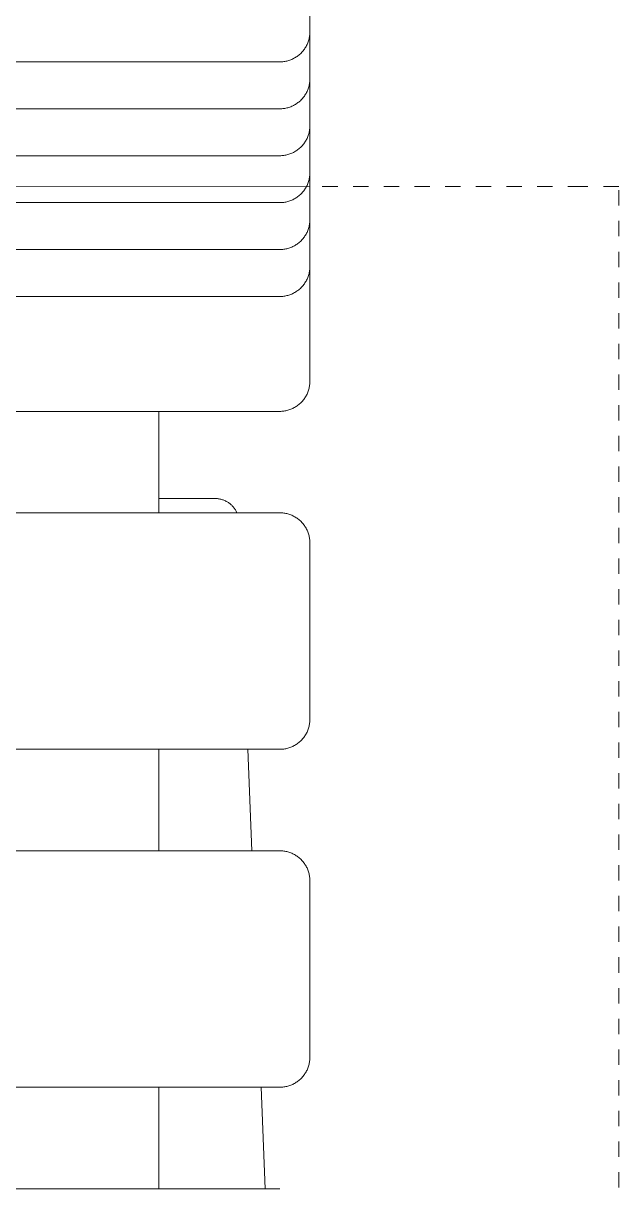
# Model space of a CAD drawing. Header units: inches. Extents: x -6 to 177, y -6 to 113.
# Drawn here: x 23.01 to 26.89, y 13 to 20.59 of the extents above; entities that cross this region are included whole.
import ezdxf

# ---------------------------------------------------------------- set-up
doc = ezdxf.new("R2010")
doc.units = ezdxf.units.IN
doc.linetypes.add('HIDDEN', pattern=[1.905, 1.27, -0.635])
doc.layers.add('ZANO_R', color=7, linetype='Continuous', lineweight=0)
doc.layers.add('ZANO_R_przerywana', color=250, linetype='HIDDEN', lineweight=0)

msp = doc.modelspace()

# ---------------------------------------------------------------- linework, layer by layer
at = {"layer": 'ZANO_R'}
for p, q in [((24.88215, 20.69301), (24.88215, 20.54006)), ((24.88032, 20.51325), (24.87929, 20.50661)), ((24.88112, 20.51992), (24.88032, 20.51325)), ((24.8817, 20.52662), (24.88112, 20.51992)), ((24.88204, 20.53333), (24.8817, 20.52662)), ((24.88215, 20.54006), (24.88204, 20.53333)), ((24.88215, 20.54006), (24.88215, 20.3871)), ((24.85349, 20.43777), (24.8499, 20.43208)), ((24.85689, 20.44357), (24.85349, 20.43777)), ((24.86008, 20.44948), (24.85689, 20.44357)), ((24.86307, 20.4555), (24.86008, 20.44948)), ((24.86586, 20.46162), (24.86307, 20.4555)), ((24.86843, 20.46783), (24.86586, 20.46162)), ((24.87079, 20.47413), (24.86843, 20.46783)), ((24.87293, 20.4805), (24.87079, 20.47413)), ((24.87485, 20.48694), (24.87293, 20.4805)), ((24.87656, 20.49344), (24.87485, 20.48694)), ((24.87804, 20.5), (24.87656, 20.49344)), ((24.87929, 20.50661), (24.87804, 20.5)), ((24.76372, 20.35948), (24.75751, 20.35691)), ((24.76984, 20.36227), (24.76372, 20.35948)), ((24.77586, 20.36526), (24.76984, 20.36227)), ((24.78177, 20.36845), (24.77586, 20.36526)), ((24.78758, 20.37185), (24.78177, 20.36845)), ((24.79326, 20.37544), (24.78758, 20.37185)), ((24.79882, 20.37922), (24.79326, 20.37544)), ((24.80424, 20.38319), (24.79882, 20.37922)), ((24.80953, 20.38734), (24.80424, 20.38319)), ((24.81467, 20.39167), (24.80953, 20.38734)), ((24.81966, 20.39618), (24.81467, 20.39167)), ((24.82449, 20.40085), (24.81966, 20.39618)), ((24.82916, 20.40568), (24.82449, 20.40085)), ((24.83367, 20.41067), (24.82916, 20.40568)), ((24.838, 20.41581), (24.83367, 20.41067)), ((24.84215, 20.4211), (24.838, 20.41581)), ((24.84612, 20.42652), (24.84215, 20.4211)), ((24.8499, 20.43208), (24.84612, 20.42652)), ((24.88215, 20.3871), (24.88215, 20.23415)), ((24.68529, 20.34319), (13.11297, 20.34319)), ((24.69201, 20.3433), (24.68529, 20.34319)), ((24.69872, 20.34364), (24.69201, 20.3433)), ((24.70542, 20.34422), (24.69872, 20.34364)), ((24.71209, 20.34502), (24.70542, 20.34422)), ((24.71874, 20.34605), (24.71209, 20.34502)), ((24.72534, 20.3473), (24.71874, 20.34605)), ((24.7319, 20.34878), (24.72534, 20.3473)), ((24.7384, 20.35049), (24.7319, 20.34878)), ((24.74484, 20.35241), (24.7384, 20.35049)), ((24.75121, 20.35455), (24.74484, 20.35241)), ((24.75751, 20.35691), (24.75121, 20.35455)), ((24.88112, 20.21402), (24.88032, 20.20735)), ((24.8817, 20.22072), (24.88112, 20.21402)), ((24.88204, 20.22743), (24.8817, 20.22072)), ((24.88215, 20.23415), (24.88204, 20.22743)), ((24.88215, 20.23415), (24.88215, 20.0812)), ((24.85349, 20.13186), (24.8499, 20.12618)), ((24.85689, 20.13767), (24.85349, 20.13186)), ((24.86008, 20.14358), (24.85689, 20.13767)), ((24.86307, 20.1496), (24.86008, 20.14358)), ((24.86586, 20.15572), (24.86307, 20.1496)), ((24.86843, 20.16193), (24.86586, 20.15572)), ((24.87079, 20.16823), (24.86843, 20.16193)), ((24.87293, 20.1746), (24.87079, 20.16823)), ((24.87485, 20.18104), (24.87293, 20.1746)), ((24.87656, 20.18754), (24.87485, 20.18104)), ((24.87804, 20.1941), (24.87656, 20.18754)), ((24.87929, 20.2007), (24.87804, 20.1941)), ((24.88032, 20.20735), (24.87929, 20.2007)), ((24.76984, 20.05637), (24.76372, 20.05358)), ((24.77586, 20.05936), (24.76984, 20.05637)), ((24.78177, 20.06255), (24.77586, 20.05936)), ((24.78758, 20.06594), (24.78177, 20.06255)), ((24.79326, 20.06953), (24.78758, 20.06594)), ((24.79882, 20.07332), (24.79326, 20.06953)), ((24.80424, 20.07729), (24.79882, 20.07332)), ((24.80953, 20.08144), (24.80424, 20.07729)), ((24.81467, 20.08577), (24.80953, 20.08144)), ((24.81966, 20.09027), (24.81467, 20.08577)), ((24.82449, 20.09495), (24.81966, 20.09027)), ((24.82916, 20.09978), (24.82449, 20.09495)), ((24.83367, 20.10477), (24.82916, 20.09978)), ((24.838, 20.10991), (24.83367, 20.10477)), ((24.84215, 20.1152), (24.838, 20.10991)), ((24.84612, 20.12062), (24.84215, 20.1152)), ((24.8499, 20.12618), (24.84612, 20.12062)), ((24.88215, 20.0812), (24.88215, 19.92825)), ((24.68529, 20.03728), (13.11297, 20.03728)), ((24.69201, 20.0374), (24.68529, 20.03728)), ((24.69872, 20.03774), (24.69201, 20.0374)), ((24.70542, 20.03832), (24.69872, 20.03774)), ((24.71209, 20.03912), (24.70542, 20.03832)), ((24.71874, 20.04015), (24.71209, 20.03912)), ((24.72534, 20.0414), (24.71874, 20.04015)), ((24.7319, 20.04288), (24.72534, 20.0414)), ((24.7384, 20.04458), (24.7319, 20.04288)), ((24.74484, 20.04651), (24.7384, 20.04458)), ((24.75121, 20.04865), (24.74484, 20.04651)), ((24.75751, 20.05101), (24.75121, 20.04865)), ((24.76372, 20.05358), (24.75751, 20.05101)), ((24.88112, 19.90812), (24.88032, 19.90144)), ((24.8817, 19.91482), (24.88112, 19.90812)), ((24.88204, 19.92153), (24.8817, 19.91482)), ((24.88215, 19.92825), (24.88204, 19.92153)), ((24.88215, 19.92825), (24.88215, 19.7753)), ((24.85689, 19.83176), (24.85349, 19.82596)), ((24.86008, 19.83768), (24.85689, 19.83176)), ((24.86307, 19.8437), (24.86008, 19.83768)), ((24.86586, 19.84982), (24.86307, 19.8437)), ((24.86843, 19.85603), (24.86586, 19.84982)), ((24.87079, 19.86232), (24.86843, 19.85603)), ((24.87293, 19.8687), (24.87079, 19.86232)), ((24.87485, 19.87514), (24.87293, 19.8687)), ((24.87656, 19.88164), (24.87485, 19.87514)), ((24.87804, 19.8882), (24.87656, 19.88164)), ((24.87929, 19.8948), (24.87804, 19.8882)), ((24.88032, 19.90144), (24.87929, 19.8948)), ((24.77586, 19.75345), (24.76984, 19.75046)), ((24.78177, 19.75665), (24.77586, 19.75345)), ((24.78758, 19.76004), (24.78177, 19.75665)), ((24.79326, 19.76363), (24.78758, 19.76004)), ((24.79882, 19.76741), (24.79326, 19.76363)), ((24.80424, 19.77138), (24.79882, 19.76741)), ((24.80953, 19.77554), (24.80424, 19.77138)), ((24.81467, 19.77987), (24.80953, 19.77554)), ((24.81966, 19.78437), (24.81467, 19.77987)), ((24.82449, 19.78904), (24.81966, 19.78437)), ((24.82916, 19.79388), (24.82449, 19.78904)), ((24.83367, 19.79887), (24.82916, 19.79388)), ((24.838, 19.80401), (24.83367, 19.79887)), ((24.84215, 19.8093), (24.838, 19.80401)), ((24.84612, 19.81472), (24.84215, 19.8093)), ((24.8499, 19.82028), (24.84612, 19.81472)), ((24.85349, 19.82596), (24.8499, 19.82028)), ((24.88215, 19.7753), (24.88215, 19.62235)), ((24.68529, 19.73138), (13.11297, 19.73138)), ((24.69201, 19.7315), (24.68529, 19.73138)), ((24.69872, 19.73184), (24.69201, 19.7315)), ((24.70542, 19.73241), (24.69872, 19.73184)), ((24.71209, 19.73322), (24.70542, 19.73241)), ((24.71874, 19.73424), (24.71209, 19.73322)), ((24.72534, 19.7355), (24.71874, 19.73424)), ((24.7319, 19.73698), (24.72534, 19.7355)), ((24.7384, 19.73868), (24.7319, 19.73698)), ((24.74484, 19.74061), (24.7384, 19.73868)), ((24.75121, 19.74275), (24.74484, 19.74061)), ((24.75751, 19.74511), (24.75121, 19.74275)), ((24.76372, 19.74768), (24.75751, 19.74511)), ((24.76984, 19.75046), (24.76372, 19.74768)), ((24.88112, 19.60222), (24.88032, 19.59554)), ((24.8817, 19.60891), (24.88112, 19.60222)), ((24.88204, 19.61563), (24.8817, 19.60891)), ((24.88215, 19.62235), (24.88204, 19.61563)), ((24.88215, 19.62235), (24.88215, 19.4694)), ((24.88215, 19.52987), (1.34378, 19.52244)), ((24.85689, 19.52586), (24.85349, 19.52006)), ((24.86008, 19.53178), (24.85689, 19.52586)), ((24.86307, 19.5378), (24.86008, 19.53178)), ((24.86586, 19.54392), (24.86307, 19.5378)), ((24.86843, 19.55013), (24.86586, 19.54392)), ((24.87079, 19.55642), (24.86843, 19.55013)), ((24.87293, 19.56279), (24.87079, 19.55642)), ((24.87485, 19.56923), (24.87293, 19.56279)), ((24.87656, 19.57574), (24.87485, 19.56923)), ((24.87804, 19.58229), (24.87656, 19.57574)), ((24.87929, 19.5889), (24.87804, 19.58229)), ((24.88032, 19.59554), (24.87929, 19.5889)), ((24.78177, 19.45075), (24.77586, 19.44755)), ((24.78758, 19.45414), (24.78177, 19.45075)), ((24.79326, 19.45773), (24.78758, 19.45414)), ((24.79882, 19.46151), (24.79326, 19.45773)), ((24.80424, 19.46548), (24.79882, 19.46151)), ((24.80953, 19.46964), (24.80424, 19.46548)), ((24.81467, 19.47397), (24.80953, 19.46964)), ((24.81966, 19.47847), (24.81467, 19.47397)), ((24.82449, 19.48314), (24.81966, 19.47847)), ((24.82916, 19.48798), (24.82449, 19.48314)), ((24.83367, 19.49297), (24.82916, 19.48798)), ((24.838, 19.49811), (24.83367, 19.49297)), ((24.84215, 19.50339), (24.838, 19.49811)), ((24.84612, 19.50882), (24.84215, 19.50339)), ((24.8499, 19.51438), (24.84612, 19.50882)), ((24.85349, 19.52006), (24.8499, 19.51438)), ((24.88215, 19.4694), (24.88215, 19.31645)), ((24.68529, 19.42548), (13.11297, 19.42548)), ((24.69201, 19.42559), (24.68529, 19.42548)), ((24.69872, 19.42594), (24.69201, 19.42559)), ((24.70542, 19.42651), (24.69872, 19.42594)), ((24.71209, 19.42731), (24.70542, 19.42651)), ((24.71874, 19.42834), (24.71209, 19.42731)), ((24.72534, 19.4296), (24.71874, 19.42834)), ((24.7319, 19.43108), (24.72534, 19.4296)), ((24.7384, 19.43278), (24.7319, 19.43108)), ((24.74484, 19.4347), (24.7384, 19.43278)), ((24.75121, 19.43685), (24.74484, 19.4347)), ((24.75751, 19.43921), (24.75121, 19.43685)), ((24.76372, 19.44178), (24.75751, 19.43921)), ((24.76984, 19.44456), (24.76372, 19.44178)), ((24.77586, 19.44755), (24.76984, 19.44456)), ((24.88112, 19.29631), (24.88032, 19.28964)), ((24.8817, 19.30301), (24.88112, 19.29631)), ((24.88204, 19.30973), (24.8817, 19.30301)), ((24.88215, 19.31645), (24.88204, 19.30973)), ((24.88215, 19.31645), (24.88215, 19.1635)), ((24.85689, 19.21996), (24.85349, 19.21416)), ((24.86008, 19.22587), (24.85689, 19.21996)), ((24.86307, 19.23189), (24.86008, 19.22587)), ((24.86586, 19.23801), (24.86307, 19.23189)), ((24.86843, 19.24422), (24.86586, 19.23801)), ((24.87079, 19.25052), (24.86843, 19.24422)), ((24.87293, 19.25689), (24.87079, 19.25052)), ((24.87485, 19.26333), (24.87293, 19.25689)), ((24.87656, 19.26984), (24.87485, 19.26333)), ((24.87804, 19.27639), (24.87656, 19.26984)), ((24.87929, 19.283), (24.87804, 19.27639)), ((24.88032, 19.28964), (24.87929, 19.283)), ((24.78177, 19.14484), (24.77586, 19.14165)), ((24.78758, 19.14824), (24.78177, 19.14484)), ((24.79326, 19.15183), (24.78758, 19.14824)), ((24.79882, 19.15561), (24.79326, 19.15183)), ((24.80424, 19.15958), (24.79882, 19.15561)), ((24.80953, 19.16373), (24.80424, 19.15958)), ((24.81467, 19.16806), (24.80953, 19.16373)), ((24.81966, 19.17257), (24.81467, 19.16806)), ((24.82449, 19.17724), (24.81966, 19.17257)), ((24.82916, 19.18207), (24.82449, 19.17724)), ((24.83367, 19.18706), (24.82916, 19.18207)), ((24.838, 19.19221), (24.83367, 19.18706)), ((24.84215, 19.19749), (24.838, 19.19221)), ((24.84612, 19.20292), (24.84215, 19.19749)), ((24.8499, 19.20847), (24.84612, 19.20292)), ((24.85349, 19.21416), (24.8499, 19.20847)), ((24.88215, 19.1635), (24.88215, 19.01054)), ((24.68529, 19.11958), (13.11297, 19.11958)), ((24.69201, 19.11969), (24.68529, 19.11958)), ((24.69872, 19.12004), (24.69201, 19.11969)), ((24.70542, 19.12061), (24.69872, 19.12004)), ((24.71209, 19.12141), (24.70542, 19.12061)), ((24.71874, 19.12244), (24.71209, 19.12141)), ((24.72534, 19.1237), (24.71874, 19.12244)), ((24.7319, 19.12518), (24.72534, 19.1237)), ((24.7384, 19.12688), (24.7319, 19.12518)), ((24.74484, 19.1288), (24.7384, 19.12688)), ((24.75121, 19.13094), (24.74484, 19.1288)), ((24.75751, 19.1333), (24.75121, 19.13094)), ((24.76372, 19.13588), (24.75751, 19.1333)), ((24.76984, 19.13866), (24.76372, 19.13588)), ((24.77586, 19.14165), (24.76984, 19.13866)), ((24.8817, 18.99711), (24.88112, 18.99041)), ((24.88204, 19.00382), (24.8817, 18.99711)), ((24.88215, 19.01054), (24.88204, 19.00382)), ((24.88215, 19.01054), (24.88215, 18.30831)), ((24.86008, 18.91997), (24.85689, 18.91406)), ((24.86307, 18.92599), (24.86008, 18.91997)), ((24.86586, 18.93211), (24.86307, 18.92599)), ((24.86843, 18.93832), (24.86586, 18.93211)), ((24.87079, 18.94462), (24.86843, 18.93832)), ((24.87293, 18.95099), (24.87079, 18.94462)), ((24.87485, 18.95743), (24.87293, 18.95099)), ((24.87656, 18.96393), (24.87485, 18.95743)), ((24.87804, 18.97049), (24.87656, 18.96393)), ((24.87929, 18.97709), (24.87804, 18.97049)), ((24.88032, 18.98374), (24.87929, 18.97709)), ((24.88112, 18.99041), (24.88032, 18.98374)), ((24.78758, 18.84234), (24.78177, 18.83894)), ((24.79326, 18.84593), (24.78758, 18.84234)), ((24.79882, 18.84971), (24.79326, 18.84593)), ((24.80424, 18.85368), (24.79882, 18.84971)), ((24.80953, 18.85783), (24.80424, 18.85368)), ((24.81467, 18.86216), (24.80953, 18.85783)), ((24.81966, 18.86667), (24.81467, 18.86216)), ((24.82449, 18.87134), (24.81966, 18.86667)), ((24.82916, 18.87617), (24.82449, 18.87134)), ((24.83367, 18.88116), (24.82916, 18.87617)), ((24.838, 18.8863), (24.83367, 18.88116)), ((24.84215, 18.89159), (24.838, 18.8863)), ((24.84612, 18.89701), (24.84215, 18.89159)), ((24.8499, 18.90257), (24.84612, 18.89701)), ((24.85349, 18.90825), (24.8499, 18.90257)), ((24.85689, 18.91406), (24.85349, 18.90825)), ((24.68529, 18.81368), (13.11297, 18.81368)), ((24.69201, 18.81379), (24.68529, 18.81368)), ((24.69872, 18.81413), (24.69201, 18.81379)), ((24.70542, 18.81471), (24.69872, 18.81413)), ((24.71209, 18.81551), (24.70542, 18.81471)), ((24.71874, 18.81654), (24.71209, 18.81551)), ((24.72534, 18.81779), (24.71874, 18.81654)), ((24.7319, 18.81927), (24.72534, 18.81779)), ((24.7384, 18.82098), (24.7319, 18.81927)), ((24.74484, 18.8229), (24.7384, 18.82098)), ((24.75121, 18.82504), (24.74484, 18.8229)), ((24.75751, 18.8274), (24.75121, 18.82504)), ((24.76372, 18.82997), (24.75751, 18.8274)), ((24.76984, 18.83276), (24.76372, 18.82997)), ((24.77586, 18.83575), (24.76984, 18.83276)), ((24.78177, 18.83894), (24.77586, 18.83575)), ((24.88032, 18.23495), (24.87929, 18.2283)), ((24.88112, 18.24162), (24.88032, 18.23495)), ((24.8817, 18.24832), (24.88112, 18.24162)), ((24.88204, 18.25503), (24.8817, 18.24832)), ((24.88215, 18.26175), (24.88204, 18.25503)), ((24.88215, 18.30831), (24.88215, 18.26175)), ((24.85349, 18.15946), (24.8499, 18.15378)), ((24.85689, 18.16527), (24.85349, 18.15946)), ((24.86008, 18.17118), (24.85689, 18.16527)), ((24.86307, 18.1772), (24.86008, 18.17118)), ((24.86586, 18.18332), (24.86307, 18.1772)), ((24.86843, 18.18953), (24.86586, 18.18332)), ((24.87079, 18.19583), (24.86843, 18.18953)), ((24.87293, 18.2022), (24.87079, 18.19583)), ((24.87485, 18.20864), (24.87293, 18.2022)), ((24.87656, 18.21514), (24.87485, 18.20864)), ((24.87804, 18.2217), (24.87656, 18.21514)), ((24.87929, 18.2283), (24.87804, 18.2217)), ((24.76372, 18.08118), (24.75751, 18.07861)), ((24.76984, 18.08397), (24.76372, 18.08118)), ((24.77586, 18.08696), (24.76984, 18.08397)), ((24.78177, 18.09015), (24.77586, 18.08696)), ((24.78758, 18.09355), (24.78177, 18.09015)), ((24.79326, 18.09714), (24.78758, 18.09355)), ((24.79882, 18.10092), (24.79326, 18.09714)), ((24.80424, 18.10489), (24.79882, 18.10092)), ((24.80953, 18.10904), (24.80424, 18.10489)), ((24.81467, 18.11337), (24.80953, 18.10904)), ((24.81966, 18.11788), (24.81467, 18.11337)), ((24.82449, 18.12255), (24.81966, 18.11788)), ((24.82916, 18.12738), (24.82449, 18.12255)), ((24.83367, 18.13237), (24.82916, 18.12738)), ((24.838, 18.13751), (24.83367, 18.13237)), ((24.84215, 18.1428), (24.838, 18.13751)), ((24.84612, 18.14822), (24.84215, 18.1428)), ((24.8499, 18.15378), (24.84612, 18.14822)), ((24.68529, 18.06489), (13.11297, 18.06489)), ((23.89781, 18.06489), (23.89781, 17.40369)), ((24.69201, 18.065), (24.68529, 18.06489)), ((24.69872, 18.06534), (24.69201, 18.065)), ((24.70542, 18.06592), (24.69872, 18.06534)), ((24.71209, 18.06672), (24.70542, 18.06592)), ((24.71874, 18.06775), (24.71209, 18.06672)), ((24.72534, 18.069), (24.71874, 18.06775)), ((24.7319, 18.07048), (24.72534, 18.069)), ((24.7384, 18.07219), (24.7319, 18.07048)), ((24.74484, 18.07411), (24.7384, 18.07219)), ((24.75121, 18.07625), (24.74484, 18.07411)), ((24.75751, 18.07861), (24.75121, 18.07625)), ((24.26311, 17.49677), (23.89781, 17.49677)), ((24.2686, 17.49668), (24.26311, 17.49677)), ((24.27408, 17.49639), (24.2686, 17.49668)), ((24.27954, 17.49591), (24.27408, 17.49639)), ((24.28499, 17.49525), (24.27954, 17.49591)), ((24.29041, 17.49439), (24.28499, 17.49525)), ((24.29579, 17.49335), (24.29041, 17.49439)), ((24.30114, 17.49212), (24.29579, 17.49335)), ((24.30644, 17.4907), (24.30114, 17.49212)), ((24.31168, 17.4891), (24.30644, 17.4907)), ((24.31687, 17.48732), (24.31168, 17.4891)), ((24.32199, 17.48535), (24.31687, 17.48732)), ((24.32704, 17.48321), (24.32199, 17.48535)), ((24.33202, 17.4809), (24.32704, 17.48321)), ((24.33691, 17.47842), (24.33202, 17.4809)), ((24.34171, 17.47576), (24.33691, 17.47842)), ((24.34641, 17.47294), (24.34171, 17.47576)), ((24.35102, 17.46996), (24.34641, 17.47294)), ((13.11297, 17.40369), (24.68529, 17.40369)), ((24.35552, 17.46682), (24.35102, 17.46996)), ((24.3599, 17.46352), (24.35552, 17.46682)), ((24.36417, 17.46008), (24.3599, 17.46352)), ((24.36831, 17.45649), (24.36417, 17.46008)), ((24.37233, 17.45275), (24.36831, 17.45649)), ((24.37622, 17.44888), (24.37233, 17.45275)), ((24.37997, 17.44487), (24.37622, 17.44888)), ((24.38357, 17.44074), (24.37997, 17.44487)), ((24.38703, 17.43648), (24.38357, 17.44074)), ((24.39034, 17.43211), (24.38703, 17.43648)), ((24.3935, 17.42762), (24.39034, 17.43211)), ((24.3965, 17.42303), (24.3935, 17.42762)), ((24.39933, 17.41833), (24.3965, 17.42303)), ((24.402, 17.41354), (24.39933, 17.41833)), ((24.4045, 17.40866), (24.402, 17.41354)), ((24.40683, 17.40369), (24.4045, 17.40866)), ((24.68529, 17.40369), (24.69201, 17.40358)), ((24.69201, 17.40358), (24.69872, 17.40324)), ((24.69872, 17.40324), (24.70542, 17.40266)), ((24.70542, 17.40266), (24.71209, 17.40186)), ((24.71209, 17.40186), (24.71874, 17.40083)), ((24.71874, 17.40083), (24.72534, 17.39958)), ((24.72534, 17.39958), (24.7319, 17.3981)), ((24.7319, 17.3981), (24.7384, 17.39639)), ((24.7384, 17.39639), (24.74484, 17.39447)), ((24.74484, 17.39447), (24.75121, 17.39233)), ((24.75121, 17.39233), (24.75751, 17.38997)), ((24.75751, 17.38997), (24.76372, 17.3874)), ((24.76372, 17.3874), (24.76984, 17.38461)), ((24.76984, 17.38461), (24.77586, 17.38162)), ((24.77586, 17.38162), (24.78177, 17.37843)), ((24.78177, 17.37843), (24.78758, 17.37503)), ((24.78758, 17.37503), (24.79326, 17.37144)), ((24.79326, 17.37144), (24.79882, 17.36766)), ((24.79882, 17.36766), (24.80424, 17.36369)), ((24.80424, 17.36369), (24.80953, 17.35954)), ((24.80953, 17.35954), (24.81467, 17.35521)), ((24.81467, 17.35521), (24.81966, 17.3507)), ((24.81966, 17.3507), (24.82449, 17.34603)), ((24.82449, 17.34603), (24.82916, 17.3412)), ((24.82916, 17.3412), (24.83367, 17.33621)), ((24.83367, 17.33621), (24.838, 17.33107)), ((24.838, 17.33107), (24.84215, 17.32578)), ((24.84215, 17.32578), (24.84612, 17.32036)), ((24.84612, 17.32036), (24.8499, 17.3148)), ((24.8499, 17.3148), (24.85349, 17.30912)), ((24.85349, 17.30912), (24.85689, 17.30331)), ((24.85689, 17.30331), (24.86008, 17.2974)), ((24.86008, 17.2974), (24.86307, 17.29138)), ((24.86307, 17.29138), (24.86586, 17.28526)), ((24.86586, 17.28526), (24.86843, 17.27905)), ((24.86843, 17.27905), (24.87079, 17.27275)), ((24.87079, 17.27275), (24.87293, 17.26638)), ((24.87293, 17.26638), (24.87485, 17.25994)), ((24.87485, 17.25994), (24.87656, 17.25344)), ((24.87656, 17.25344), (24.87804, 17.24688)), ((24.87804, 17.24688), (24.87929, 17.24028)), ((24.87929, 17.24028), (24.88032, 17.23363)), ((24.88032, 17.23363), (24.88112, 17.22696)), ((24.88112, 17.22696), (24.8817, 17.22026)), ((24.8817, 17.22026), (24.88204, 17.21355)), ((24.88204, 17.21355), (24.88215, 17.20683)), ((24.88215, 17.20683), (24.88215, 16.10534)), ((24.88215, 16.10534), (24.88215, 16.05879)), ((24.88032, 16.03198), (24.87929, 16.02534)), ((24.88112, 16.03865), (24.88032, 16.03198)), ((24.8817, 16.04535), (24.88112, 16.03865)), ((24.88204, 16.05207), (24.8817, 16.04535)), ((24.88215, 16.05879), (24.88204, 16.05207)), ((24.85349, 15.9565), (24.8499, 15.95081)), ((24.85689, 15.9623), (24.85349, 15.9565)), ((24.86008, 15.96821), (24.85689, 15.9623)), ((24.86307, 15.97424), (24.86008, 15.96821)), ((24.86586, 15.98035), (24.86307, 15.97424)), ((24.86843, 15.98656), (24.86586, 15.98035)), ((24.87079, 15.99286), (24.86843, 15.98656)), ((24.87293, 15.99923), (24.87079, 15.99286)), ((24.87485, 16.00567), (24.87293, 15.99923)), ((24.87656, 16.01218), (24.87485, 16.00567)), ((24.87804, 16.01873), (24.87656, 16.01218)), ((24.87929, 16.02534), (24.87804, 16.01873)), ((24.76372, 15.87822), (24.75751, 15.87564)), ((24.76984, 15.881), (24.76372, 15.87822)), ((24.77586, 15.88399), (24.76984, 15.881)), ((24.78177, 15.88718), (24.77586, 15.88399)), ((24.78758, 15.89058), (24.78177, 15.88718)), ((24.79326, 15.89417), (24.78758, 15.89058)), ((24.79882, 15.89795), (24.79326, 15.89417)), ((24.80424, 15.90192), (24.79882, 15.89795)), ((24.80953, 15.90607), (24.80424, 15.90192)), ((24.81467, 15.9104), (24.80953, 15.90607)), ((24.81966, 15.91491), (24.81467, 15.9104)), ((24.82449, 15.91958), (24.81966, 15.91491)), ((24.82916, 15.92441), (24.82449, 15.91958)), ((24.83367, 15.9294), (24.82916, 15.92441)), ((24.838, 15.93455), (24.83367, 15.9294)), ((24.84215, 15.93983), (24.838, 15.93455)), ((24.84612, 15.94526), (24.84215, 15.93983)), ((24.8499, 15.95081), (24.84612, 15.94526)), ((24.68529, 15.86192), (13.11297, 15.86192)), ((23.89781, 15.86192), (23.89781, 15.20073)), ((24.50409, 15.20073), (24.47832, 15.86192)), ((24.69201, 15.86203), (24.68529, 15.86192)), ((24.69872, 15.86238), (24.69201, 15.86203)), ((24.70542, 15.86295), (24.69872, 15.86238)), ((24.71209, 15.86375), (24.70542, 15.86295)), ((24.71874, 15.86478), (24.71209, 15.86375)), ((24.72534, 15.86604), (24.71874, 15.86478)), ((24.7319, 15.86752), (24.72534, 15.86604)), ((24.7384, 15.86922), (24.7319, 15.86752)), ((24.74484, 15.87114), (24.7384, 15.86922)), ((24.75121, 15.87328), (24.74484, 15.87114)), ((24.75751, 15.87564), (24.75121, 15.87328)), ((13.11297, 15.20073), (24.68529, 15.20073)), ((24.68529, 15.20073), (24.69201, 15.20061)), ((24.69201, 15.20061), (24.69872, 15.20027)), ((24.69872, 15.20027), (24.70542, 15.19969)), ((24.70542, 15.19969), (24.71209, 15.19889)), ((24.71209, 15.19889), (24.71874, 15.19786)), ((24.71874, 15.19786), (24.72534, 15.19661)), ((24.72534, 15.19661), (24.7319, 15.19513)), ((24.7319, 15.19513), (24.7384, 15.19343)), ((24.7384, 15.19343), (24.74484, 15.1915)), ((24.74484, 15.1915), (24.75121, 15.18936)), ((24.75121, 15.18936), (24.75751, 15.187)), ((24.75751, 15.187), (24.76372, 15.18443)), ((24.76372, 15.18443), (24.76984, 15.18165)), ((24.76984, 15.18165), (24.77586, 15.17865)), ((24.77586, 15.17865), (24.78177, 15.17546)), ((24.78177, 15.17546), (24.78758, 15.17207)), ((24.78758, 15.17207), (24.79326, 15.16848)), ((24.79326, 15.16848), (24.79882, 15.16469)), ((24.79882, 15.16469), (24.80424, 15.16072)), ((24.80424, 15.16072), (24.80953, 15.15657)), ((24.80953, 15.15657), (24.81467, 15.15224)), ((24.81467, 15.15224), (24.81966, 15.14774)), ((24.81966, 15.14774), (24.82449, 15.14307)), ((24.82449, 15.14307), (24.82916, 15.13823)), ((24.82916, 15.13823), (24.83367, 15.13324)), ((24.83367, 15.13324), (24.838, 15.1281)), ((24.838, 15.1281), (24.84215, 15.12281)), ((24.84215, 15.12281), (24.84612, 15.11739)), ((24.84612, 15.11739), (24.8499, 15.11183)), ((24.8499, 15.11183), (24.85349, 15.10615)), ((24.85349, 15.10615), (24.85689, 15.10035)), ((24.85689, 15.10035), (24.86008, 15.09443)), ((24.86008, 15.09443), (24.86307, 15.08841)), ((24.86307, 15.08841), (24.86586, 15.08229)), ((24.86586, 15.08229), (24.86843, 15.07608)), ((24.86843, 15.07608), (24.87079, 15.06979)), ((24.87079, 15.06979), (24.87293, 15.06341)), ((24.87293, 15.06341), (24.87485, 15.05697)), ((24.87485, 15.05697), (24.87656, 15.05047)), ((24.87656, 15.05047), (24.87804, 15.04391)), ((24.87804, 15.04391), (24.87929, 15.03731)), ((24.87929, 15.03731), (24.88032, 15.03066)), ((24.88032, 15.03066), (24.88112, 15.02399)), ((24.88112, 15.02399), (24.8817, 15.01729)), ((24.8817, 15.01729), (24.88204, 15.01058)), ((24.88204, 15.01058), (24.88215, 15.00386)), ((24.88215, 15.00386), (24.88215, 13.90237)), ((24.88215, 13.90237), (24.88215, 13.85582)), ((24.88032, 13.82901), (24.87929, 13.82237)), ((24.88112, 13.83569), (24.88032, 13.82901)), ((24.8817, 13.84238), (24.88112, 13.83569)), ((24.88204, 13.8491), (24.8817, 13.84238)), ((24.88215, 13.85582), (24.88204, 13.8491)), ((24.85349, 13.75353), (24.8499, 13.74785)), ((24.85689, 13.75933), (24.85349, 13.75353)), ((24.86008, 13.76525), (24.85689, 13.75933)), ((24.86307, 13.77127), (24.86008, 13.76525)), ((24.86586, 13.77739), (24.86307, 13.77127)), ((24.86843, 13.7836), (24.86586, 13.77739)), ((24.87079, 13.78989), (24.86843, 13.7836)), ((24.87293, 13.79626), (24.87079, 13.78989)), ((24.87485, 13.80271), (24.87293, 13.79626)), ((24.87656, 13.80921), (24.87485, 13.80271)), ((24.87804, 13.81577), (24.87656, 13.80921)), ((24.87929, 13.82237), (24.87804, 13.81577)), ((24.76372, 13.67525), (24.75751, 13.67268)), ((24.76984, 13.67803), (24.76372, 13.67525)), ((24.77586, 13.68102), (24.76984, 13.67803)), ((24.78177, 13.68422), (24.77586, 13.68102)), ((24.78758, 13.68761), (24.78177, 13.68422)), ((24.79326, 13.6912), (24.78758, 13.68761)), ((24.79882, 13.69498), (24.79326, 13.6912)), ((24.80424, 13.69895), (24.79882, 13.69498)), ((24.80953, 13.70311), (24.80424, 13.69895)), ((24.81467, 13.70744), (24.80953, 13.70311)), ((24.81966, 13.71194), (24.81467, 13.70744)), ((24.82449, 13.71661), (24.81966, 13.71194)), ((24.82916, 13.72145), (24.82449, 13.71661)), ((24.83367, 13.72644), (24.82916, 13.72145)), ((24.838, 13.73158), (24.83367, 13.72644)), ((24.84215, 13.73686), (24.838, 13.73158)), ((24.84612, 13.74229), (24.84215, 13.73686)), ((24.8499, 13.74785), (24.84612, 13.74229)), ((24.68529, 13.65895), (13.11297, 13.65895)), ((23.89781, 13.65895), (23.89781, 12.99776)), ((24.58997, 12.99776), (24.56419, 13.65895)), ((24.69201, 13.65907), (24.68529, 13.65895)), ((24.69872, 13.65941), (24.69201, 13.65907)), ((24.70542, 13.65998), (24.69872, 13.65941)), ((24.71209, 13.66078), (24.70542, 13.65998)), ((24.71874, 13.66181), (24.71209, 13.66078)), ((24.72534, 13.66307), (24.71874, 13.66181)), ((24.7319, 13.66455), (24.72534, 13.66307)), ((24.7384, 13.66625), (24.7319, 13.66455)), ((24.74484, 13.66818), (24.7384, 13.66625)), ((24.75121, 13.67032), (24.74484, 13.66818)), ((24.75751, 13.67268), (24.75121, 13.67032)), ((13.11297, 12.99776), (24.68529, 12.99776))]:
    msp.add_line(p, q, dxfattribs=at)
at = {"layer": 'ZANO_R_przerywana', "ltscale": 0.05}
for p, q in [((26.6628, 19.53043), (24.88215, 19.52987)), ((26.8938, 19.53043), (26.6628, 19.53043)), ((26.8938, 2.20595), (26.8938, 19.53043))]:
    msp.add_line(p, q, dxfattribs=at)

doc.saveas('drawing.dxf')
